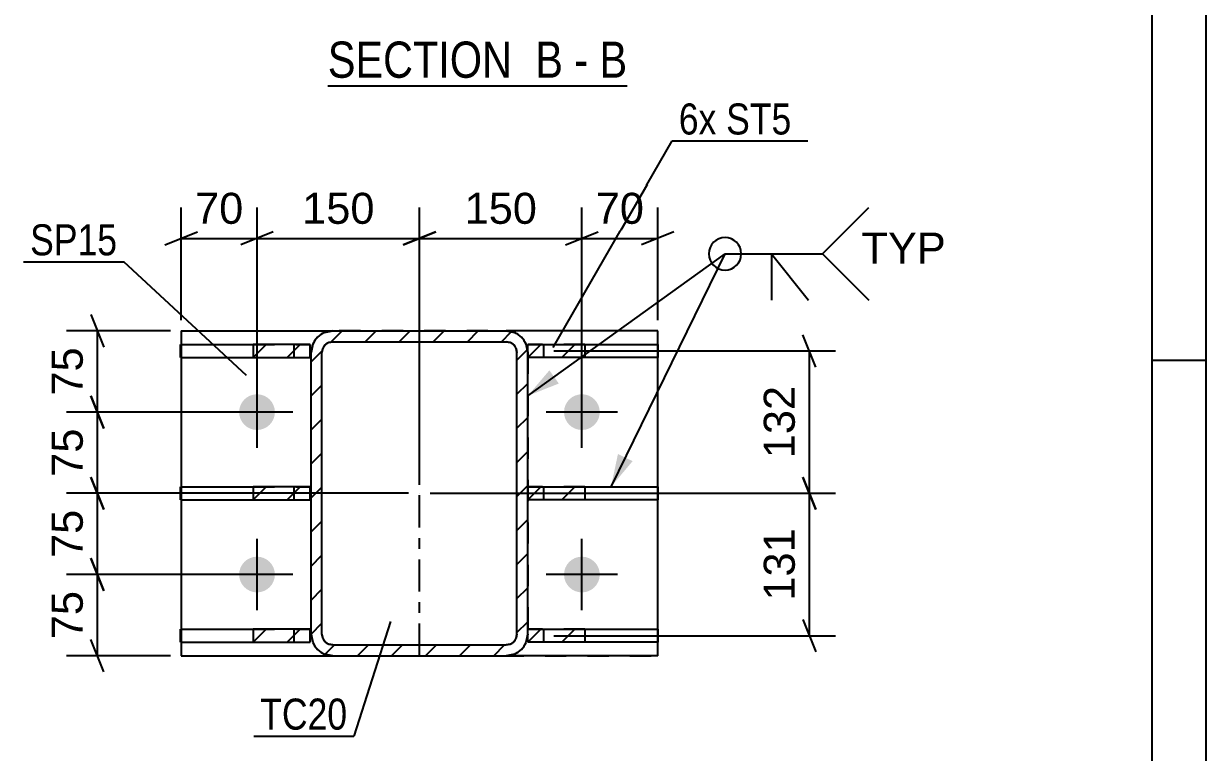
# Model space of a CAD drawing. Header units: millimetres. Extents: x -158 to 436, y -213 to 207.
# Drawn here: x 326.4 to 435.6, y 48.5 to 115.8 of the extents above; entities that cross this region are included whole.
import ezdxf

# ---------------------------------------------------------------- set-up
doc = ezdxf.new("R2010")
doc.units = ezdxf.units.MM
doc.linetypes.add('DXK_LINE_DOT2', pattern=[3.9198, 1.9599, -1.9599])
doc.linetypes.add('DXK_LINE_DOT3', pattern=[5.9187, 2.979, -0.9799, 0.9799, -0.9799])
doc.styles.add('Arial', font='ARIAL.TTF', dxfattribs={"height": 0.2})
doc.styles.add('Arial Narrow', font='ARIALN.TTF', dxfattribs={"height": 0.2})

# ---------------------------------------------------------------- blocks, each defined once
blk = doc.blocks.new('Unknown-284859241-1134')
at = {"color": 5, "linetype": 'Continuous'}
for p, q in [((435.6, -213.34), (435.6, 206.66)), ((430.6, -208.34), (430.6, 201.66)), ((435.6, 84.66), (430.6, 84.66))]:
    blk.add_line(p, q, dxfattribs=at)
blk = doc.blocks.new('Unknown-284859241-14 - 2213')
at = {"color": 6, "linetype": 'Continuous'}
blk.add_line((354.48, 110.03), (382.13, 110.03), dxfattribs=at)
at = {"color": 0, "linetype": 'Continuous'}
for points in [[(372.59, 110.78), (372.59, 114.28), (354.48, 114.28), (354.48, 110.78)], [(376.19, 110.78), (376.19, 114.28), (373.64, 114.28), (373.64, 110.78)], [(378.52, 110.78), (378.52, 114.28), (377.24, 114.28), (377.24, 110.78)], [(382.13, 110.78), (382.13, 114.28), (379.57, 114.28), (379.57, 110.78)]]:
    blk.add_wipeout(points, dxfattribs=at)
at = {"color": 7, "linetype": 'Continuous', "style": 'Arial Narrow'}
for s, p in [('SECTION ', (354.48, 110.78)), ('B', (373.64, 110.78)), ('B', (379.57, 110.78)), ('-', (377.24, 110.78))]:
    blk.add_text(s, height=3.34, dxfattribs=at).set_placement(p)
blk = doc.blocks.new('Part-284859241-7403 - 2025')
at = {"linetype": 'Continuous'}
h = blk.add_hatch(dxfattribs=at)
h.set_pattern_fill('', scale=0.7, style=0, pattern_type=0)
h.set_pattern_definition([(45, (347.5893, 84.9541), (-1.5715, 1.5715), [])])
h.paths.add_polyline_path([(347.59, 86.15), (347.59, 84.95), (352.86, 84.95), (352.86, 86.15)])
at = {"color": 2, "linetype": 'Continuous'}
for p, q in [((340.86, 86.15), (347.59, 86.15)), ((340.86, 84.95), (340.86, 86.15)), ((352.86, 86.15), (347.59, 86.15)), ((347.59, 86.15), (347.59, 84.95)), ((352.86, 84.95), (352.86, 86.15)), ((340.86, 84.95), (347.59, 84.95)), ((347.59, 84.95), (352.86, 84.95))]:
    blk.add_line(p, q, dxfattribs=at)
at = {"color": 7, "linetype": 'DXK_LINE_DOT2'}
for p, q in [((347.59, 86.15), (352.86, 86.15)), ((351.36, 84.95), (351.36, 86.15)), ((352.86, 84.95), (352.86, 86.15)), ((347.59, 84.95), (352.86, 84.95))]:
    blk.add_line(p, q, dxfattribs=at)
blk = doc.blocks.new('Part-284859241-2034 - 2025')
at = {"linetype": 'Continuous'}
h = blk.add_hatch(dxfattribs=at)
h.set_pattern_fill('', scale=0.7, style=0, pattern_type=0)
h.set_pattern_definition([(45, (352.941, 59.4036), (-1.57154, 1.57154), [])])
h.paths.add_polyline_path([(352.94, 85.4), (352.94, 59.4), (353.09, 58.64), (353.53, 57.99), (354.18, 57.56), (354.94, 57.4), (370.94, 57.4), (371.71, 57.56), (372.36, 57.99), (372.79, 58.64), (372.94, 59.4), (372.94, 85.4), (372.79, 86.17), (372.36, 86.82), (371.71, 87.25), (370.94, 87.4), (354.94, 87.4), (354.18, 87.25), (353.53, 86.82), (353.09, 86.17)])
h.paths.add_polyline_path([(354.23, 86.11), (354.56, 86.33), (354.94, 86.4), (370.94, 86.4), (371.32, 86.33), (371.65, 86.11), (371.86, 85.79), (371.94, 85.4), (371.94, 59.4), (371.86, 59.02), (371.65, 58.7), (371.32, 58.48), (370.94, 58.4), (354.94, 58.4), (354.56, 58.48), (354.23, 58.7), (354.02, 59.02), (353.94, 59.4), (353.94, 85.4), (354.02, 85.79)])
at = {"color": 7, "linetype": 'DXK_LINE_DOT2'}
for p, q in [((354.18, 87.25), (354.94, 87.4)), ((354.94, 87.4), (370.94, 87.4)), ((370.94, 87.4), (371.71, 87.25)), ((354.94, 86.4), (354.56, 86.33)), ((354.94, 86.4), (370.94, 86.4)), ((371.32, 86.33), (370.94, 86.4)), ((352.94, 85.4), (353.09, 86.17)), ((352.94, 59.4), (352.94, 85.4)), ((354.02, 85.79), (353.94, 85.4)), ((353.94, 59.4), (353.94, 85.4)), ((371.94, 85.4), (371.86, 85.79)), ((371.94, 59.4), (371.94, 85.4)), ((372.79, 86.17), (372.94, 85.4)), ((372.94, 85.4), (372.94, 59.4)), ((353.09, 58.64), (352.94, 59.4)), ((353.94, 59.4), (354.02, 59.02)), ((371.86, 59.02), (371.94, 59.4)), ((372.94, 59.4), (372.79, 58.64)), ((354.56, 58.48), (354.94, 58.4)), ((354.94, 58.4), (370.94, 58.4)), ((370.94, 58.4), (371.32, 58.48)), ((354.94, 57.4), (354.18, 57.56)), ((354.94, 57.4), (370.94, 57.4)), ((371.71, 57.56), (370.94, 57.4))]:
    blk.add_line(p, q, dxfattribs=at)
at = {"color": 2, "linetype": 'Continuous'}
for p, q in [((354.94, 87.4), (354.18, 87.25)), ((354.94, 87.4), (370.94, 87.4)), ((371.71, 87.25), (370.94, 87.4)), ((354.56, 86.33), (354.94, 86.4)), ((354.94, 86.4), (370.94, 86.4)), ((370.94, 86.4), (371.32, 86.33)), ((353.09, 86.17), (352.94, 85.4)), ((352.94, 59.4), (352.94, 85.4)), ((353.94, 85.4), (354.02, 85.79)), ((353.94, 59.4), (353.94, 85.4)), ((371.86, 85.79), (371.94, 85.4)), ((371.94, 59.4), (371.94, 85.4)), ((372.94, 85.4), (372.79, 86.17)), ((372.94, 59.4), (372.94, 85.4)), ((352.94, 59.4), (353.09, 58.64)), ((354.02, 59.02), (353.94, 59.4)), ((371.94, 59.4), (371.86, 59.02)), ((372.79, 58.64), (372.94, 59.4)), ((354.94, 58.4), (354.56, 58.48)), ((354.94, 58.4), (370.94, 58.4)), ((371.32, 58.48), (370.94, 58.4)), ((354.18, 57.56), (354.94, 57.4)), ((354.94, 57.4), (370.94, 57.4)), ((370.94, 57.4), (371.71, 57.56))]:
    blk.add_line(p, q, dxfattribs=at)
at = {"color": 7, "linetype": 'DXK_LINE_DOT3'}
blk.add_line((362.94, 72.4), (362.94, 72.4), dxfattribs=at)
at = {"color": 7, "linetype": 'DXK_LINE_DOT2'}
for centre, radius, start, end in [((354.94, 85.4), 2, 112.5, 157.5), ((354.94, 85.4), 1, 112.5, 157.5), ((370.94, 85.4), 1, 22.5, 67.5), ((370.94, 85.4), 2, 22.5, 67.5), ((354.94, 59.4), 1, 202.5, 247.5), ((370.94, 59.4), 1, 292.5, 337.5), ((354.94, 59.4), 2, 202.5, 247.5), ((370.94, 59.4), 2, 292.5, 337.5)]:
    blk.add_arc(centre, radius, start, end, dxfattribs=at)
at = {"color": 2, "linetype": 'Continuous'}
for centre, radius, start, end in [((354.94, 85.4), 2, 112.5, 157.5), ((354.94, 85.4), 1, 112.5, 157.5), ((370.94, 85.4), 1, 22.5, 67.5), ((370.94, 85.4), 2, 22.5, 67.5), ((354.94, 59.4), 1, 202.5, 247.5), ((370.94, 59.4), 1, 292.5, 337.5), ((354.94, 59.4), 2, 202.5, 247.5), ((370.94, 59.4), 2, 292.5, 337.5)]:
    blk.add_arc(centre, radius, start, end, dxfattribs=at)
blk = doc.blocks.new('Bolt-284859241-2093 - 2025')
at = {"linetype": 'Continuous'}
for points in [[(346.29, 79.9, -1), (349.59, 79.9, -1)], [(376.29, 79.9, -1), (379.59, 79.9, -1)], [(346.29, 64.9, -1), (349.59, 64.9, -1)], [(376.29, 64.9, -1), (379.59, 64.9, -1)]]:
    blk.add_hatch(color=1, dxfattribs=at).paths.add_polyline_path(points)
at = {"color": 1, "linetype": 'Continuous'}
for p, q in [((347.94, 76.6), (347.94, 83.2)), ((377.94, 76.6), (377.94, 83.2)), ((351.24, 79.9), (344.64, 79.9)), ((381.24, 79.9), (374.64, 79.9)), ((347.94, 61.6), (347.94, 68.2)), ((377.94, 61.6), (377.94, 68.2)), ((351.24, 64.9), (344.64, 64.9)), ((381.24, 64.9), (374.64, 64.9))]:
    blk.add_line(p, q, dxfattribs=at)
blk = doc.blocks.new('Part-284859241-2073 - 2025')
at = {"color": 2, "linetype": 'Continuous'}
for p, q in [((340.94, 87.4), (340.94, 86.15)), ((340.94, 87.4), (354.94, 87.4)), ((384.94, 87.4), (370.94, 87.4)), ((384.94, 57.4), (384.94, 87.4)), ((340.94, 84.95), (340.94, 73)), ((340.94, 71.8), (340.94, 59.85)), ((340.94, 58.65), (340.94, 57.4)), ((340.94, 57.4), (354.94, 57.4)), ((384.94, 57.4), (370.94, 57.4))]:
    blk.add_line(p, q, dxfattribs=at)
at = {"color": 7, "linetype": 'DXK_LINE_DOT2'}
for p, q in [((384.94, 87.4), (354.94, 87.4)), ((354.94, 87.4), (370.94, 87.4)), ((340.94, 86.15), (340.94, 84.95)), ((340.94, 73), (340.94, 71.8)), ((340.94, 59.85), (340.94, 58.65)), ((354.94, 57.4), (384.94, 57.4)), ((354.94, 57.4), (370.94, 57.4))]:
    blk.add_line(p, q, dxfattribs=at)
at = {"color": 7, "linetype": 'DXK_LINE_DOT3'}
blk.add_line((362.94, 57.4), (362.94, 87.4), dxfattribs=at)
blk = doc.blocks.new('Part-284859241-7402 - 2025')
at = {"linetype": 'Continuous'}
h = blk.add_hatch(dxfattribs=at)
h.set_pattern_fill('', scale=0.7, style=0, pattern_type=0)
h.set_pattern_definition([(45, (347.5893, 71.8041), (-1.5715, 1.5715), [])])
h.paths.add_polyline_path([(347.59, 73), (347.59, 71.8), (352.86, 71.8), (352.86, 73)])
at = {"color": 2, "linetype": 'Continuous'}
for p, q in [((340.86, 73), (347.59, 73)), ((340.86, 71.8), (340.86, 73)), ((352.86, 73), (347.59, 73)), ((347.59, 73), (347.59, 71.8)), ((352.86, 71.8), (352.86, 73)), ((340.86, 71.8), (347.59, 71.8)), ((347.59, 71.8), (352.86, 71.8))]:
    blk.add_line(p, q, dxfattribs=at)
at = {"color": 7, "linetype": 'DXK_LINE_DOT2'}
for p, q in [((347.59, 73), (352.86, 73)), ((351.36, 71.8), (351.36, 73)), ((352.86, 71.8), (352.86, 73)), ((347.59, 71.8), (352.86, 71.8))]:
    blk.add_line(p, q, dxfattribs=at)
blk = doc.blocks.new('Part-284859241-7404 - 2025')
at = {"linetype": 'Continuous'}
h = blk.add_hatch(dxfattribs=at)
h.set_pattern_fill('', scale=0.7, style=0, pattern_type=0)
h.set_pattern_definition([(45, (347.5893, 58.6541), (-1.5715, 1.5715), [])])
h.paths.add_polyline_path([(347.59, 59.85), (347.59, 58.65), (352.86, 58.65), (352.86, 59.85)])
at = {"color": 2, "linetype": 'Continuous'}
for p, q in [((340.86, 59.85), (347.59, 59.85)), ((340.86, 58.65), (340.86, 59.85)), ((352.86, 59.85), (347.59, 59.85)), ((347.59, 59.85), (347.59, 58.65)), ((352.86, 58.65), (352.86, 59.85)), ((340.86, 58.65), (347.59, 58.65)), ((347.59, 58.65), (352.86, 58.65))]:
    blk.add_line(p, q, dxfattribs=at)
at = {"color": 7, "linetype": 'DXK_LINE_DOT2'}
for p, q in [((347.59, 59.85), (352.86, 59.85)), ((351.36, 58.65), (351.36, 59.85)), ((352.86, 58.65), (352.86, 59.85)), ((347.59, 58.65), (352.86, 58.65))]:
    blk.add_line(p, q, dxfattribs=at)
blk = doc.blocks.new('Part-284859241-7405 - 2025')
at = {"linetype": 'Continuous'}
h = blk.add_hatch(dxfattribs=at)
h.set_pattern_fill('', scale=0.7, style=0, pattern_type=0)
h.set_pattern_definition([(45, (372.941, 71.8041), (-1.5715, 1.5715), [])])
h.paths.add_polyline_path([(372.94, 73), (372.94, 71.8), (378.22, 71.8), (378.22, 73)])
at = {"color": 7, "linetype": 'DXK_LINE_DOT2'}
for p, q in [((372.94, 71.8), (372.94, 73)), ((378.22, 73), (372.94, 73)), ((374.44, 71.8), (374.44, 73)), ((378.22, 71.8), (372.94, 71.8))]:
    blk.add_line(p, q, dxfattribs=at)
at = {"color": 2, "linetype": 'Continuous'}
for p, q in [((372.94, 71.8), (372.94, 73)), ((372.94, 73), (378.22, 73)), ((378.22, 73), (384.94, 73)), ((378.22, 73), (378.22, 71.8)), ((384.94, 73), (384.94, 71.8)), ((378.22, 71.8), (372.94, 71.8)), ((384.94, 71.8), (378.22, 71.8))]:
    blk.add_line(p, q, dxfattribs=at)
blk = doc.blocks.new('Part-284859241-7406 - 2025')
at = {"linetype": 'Continuous'}
h = blk.add_hatch(dxfattribs=at)
h.set_pattern_fill('', scale=0.7, style=0, pattern_type=0)
h.set_pattern_definition([(45, (372.941, 84.9541), (-1.5715, 1.5715), [])])
h.paths.add_polyline_path([(372.94, 86.15), (372.94, 84.95), (378.22, 84.95), (378.22, 86.15)])
at = {"color": 7, "linetype": 'DXK_LINE_DOT2'}
for p, q in [((372.94, 84.95), (372.94, 86.15)), ((378.22, 86.15), (372.94, 86.15)), ((374.44, 84.95), (374.44, 86.15)), ((378.22, 84.95), (372.94, 84.95))]:
    blk.add_line(p, q, dxfattribs=at)
at = {"color": 2, "linetype": 'Continuous'}
for p, q in [((372.94, 84.95), (372.94, 86.15)), ((372.94, 86.15), (378.22, 86.15)), ((378.22, 86.15), (384.94, 86.15)), ((378.22, 86.15), (378.22, 84.95)), ((384.94, 86.15), (384.94, 84.95)), ((378.22, 84.95), (372.94, 84.95)), ((384.94, 84.95), (378.22, 84.95))]:
    blk.add_line(p, q, dxfattribs=at)
blk = doc.blocks.new('Part-284859241-7407 - 2025')
at = {"linetype": 'Continuous'}
h = blk.add_hatch(dxfattribs=at)
h.set_pattern_fill('', scale=0.7, style=0, pattern_type=0)
h.set_pattern_definition([(45, (372.941, 58.6541), (-1.5715, 1.5715), [])])
h.paths.add_polyline_path([(372.94, 59.85), (372.94, 58.65), (378.22, 58.65), (378.22, 59.85)])
at = {"color": 7, "linetype": 'DXK_LINE_DOT2'}
for p, q in [((372.94, 58.65), (372.94, 59.85)), ((378.22, 59.85), (372.94, 59.85)), ((374.44, 58.65), (374.44, 59.85)), ((378.22, 58.65), (372.94, 58.65))]:
    blk.add_line(p, q, dxfattribs=at)
at = {"color": 2, "linetype": 'Continuous'}
for p, q in [((372.94, 58.65), (372.94, 59.85)), ((372.94, 59.85), (378.22, 59.85)), ((378.22, 59.85), (384.94, 59.85)), ((378.22, 59.85), (378.22, 58.65)), ((384.94, 59.85), (384.94, 58.65)), ((378.22, 58.65), (372.94, 58.65)), ((384.94, 58.65), (378.22, 58.65))]:
    blk.add_line(p, q, dxfattribs=at)
blk = doc.blocks.new('StraightDimension-284859241-2139 - 2025')
at = {"color": 7, "linetype": 'Continuous'}
for p, q in [((332.6, 66.4), (333.8, 63.4)), ((346.94, 64.9), (330.35, 64.9)), ((333.2, 57.4), (333.2, 64.9)), ((333.8, 55.9), (332.6, 58.9)), ((339.94, 57.4), (330.35, 57.4))]:
    blk.add_line(p, q, dxfattribs=at)
at = {"color": 0}
blk.add_wipeout([(332.45, 63.98), (328.25, 63.98), (328.25, 58.33), (332.45, 58.33)], dxfattribs=at)
at = {"color": 3, "style": 'Arial'}
blk.add_text('75', height=2.865, rotation=90.0002, dxfattribs=at).set_placement((331.85, 58.93))
blk = doc.blocks.new('StraightDimension-284859241-2182 - 2025')
at = {"color": 7, "linetype": 'Continuous'}
for p, q in [((340.94, 88.4), (340.94, 98.79)), ((347.94, 80.9), (347.94, 98.79)), ((339.44, 95.34), (342.44, 96.54)), ((349.44, 96.54), (346.44, 95.34)), ((340.94, 95.94), (347.94, 95.94))]:
    blk.add_line(p, q, dxfattribs=at)
at = {"color": 0}
blk.add_wipeout([(347.26, 96.69), (347.26, 100.89), (341.62, 100.89), (341.62, 96.69)], dxfattribs=at)
at = {"color": 3, "style": 'Arial'}
blk.add_text('70', height=2.865, dxfattribs=at).set_placement((342.22, 97.29))
blk = doc.blocks.new('StraightDimension-284859241-2171 - 2025')
at = {"color": 7, "linetype": 'Continuous'}
for p, q in [((347.94, 80.9), (347.94, 98.79)), ((362.94, 73.4), (362.94, 98.79)), ((349.44, 96.54), (346.44, 95.34)), ((361.44, 95.34), (364.44, 96.54)), ((347.94, 95.94), (362.94, 95.94))]:
    blk.add_line(p, q, dxfattribs=at)
at = {"color": 0}
blk.add_wipeout([(359.38, 96.69), (359.38, 100.89), (351.51, 100.89), (351.51, 96.69)], dxfattribs=at)
at = {"color": 3, "style": 'Arial'}
blk.add_text('150', height=2.865, dxfattribs=at).set_placement((352.11, 97.29))
blk = doc.blocks.new('StraightDimension-284859241-2107 - 2025')
at = {"color": 7, "linetype": 'Continuous'}
for p, q in [((332.6, 88.9), (333.8, 85.9)), ((339.94, 87.4), (330.35, 87.4)), ((333.2, 79.9), (333.2, 87.4)), ((333.8, 78.4), (332.6, 81.4)), ((346.94, 79.9), (330.35, 79.9))]:
    blk.add_line(p, q, dxfattribs=at)
at = {"color": 0}
blk.add_wipeout([(332.45, 86.48), (328.25, 86.48), (328.25, 80.83), (332.45, 80.83)], dxfattribs=at)
at = {"color": 3, "style": 'Arial'}
blk.add_text('75', height=2.865, rotation=90.0002, dxfattribs=at).set_placement((331.85, 81.43))
blk = doc.blocks.new('StraightDimension-284859241-2117 - 2025')
at = {"color": 7, "linetype": 'Continuous'}
for p, q in [((332.6, 81.4), (333.8, 78.4)), ((346.94, 79.9), (330.35, 79.9)), ((333.2, 72.4), (333.2, 79.9)), ((333.8, 70.9), (332.6, 73.9)), ((361.94, 72.4), (330.35, 72.4))]:
    blk.add_line(p, q, dxfattribs=at)
at = {"color": 0}
blk.add_wipeout([(332.45, 78.98), (328.25, 78.98), (328.25, 73.33), (332.45, 73.33)], dxfattribs=at)
at = {"color": 3, "style": 'Arial'}
blk.add_text('75', height=2.865, rotation=90.0002, dxfattribs=at).set_placement((331.85, 73.93))
blk = doc.blocks.new('StraightDimension-284859241-2128 - 2025')
at = {"color": 7, "linetype": 'Continuous'}
for p, q in [((332.6, 73.9), (333.8, 70.9)), ((361.94, 72.4), (330.35, 72.4)), ((333.2, 64.9), (333.2, 72.4)), ((333.8, 63.4), (332.6, 66.4)), ((346.94, 64.9), (330.35, 64.9))]:
    blk.add_line(p, q, dxfattribs=at)
at = {"color": 0}
blk.add_wipeout([(332.45, 71.48), (328.25, 71.48), (328.25, 65.83), (332.45, 65.83)], dxfattribs=at)
at = {"color": 3, "style": 'Arial'}
blk.add_text('75', height=2.865, rotation=90.0002, dxfattribs=at).set_placement((331.85, 66.43))
blk = doc.blocks.new('StraightDimension-284859241-2150 - 2025')
at = {"color": 7, "linetype": 'Continuous'}
for p, q in [((377.94, 80.9), (377.94, 98.79)), ((384.94, 88.4), (384.94, 98.79)), ((376.44, 95.34), (379.44, 96.54)), ((386.44, 96.54), (383.44, 95.34)), ((377.94, 95.94), (384.94, 95.94))]:
    blk.add_line(p, q, dxfattribs=at)
at = {"color": 0}
blk.add_wipeout([(384.26, 96.69), (384.26, 100.89), (378.62, 100.89), (378.62, 96.69)], dxfattribs=at)
at = {"color": 3, "style": 'Arial'}
blk.add_text('70', height=2.865, dxfattribs=at).set_placement((379.22, 97.29))
blk = doc.blocks.new('StraightDimension-284859241-2160 - 2025')
at = {"color": 7, "linetype": 'Continuous'}
for p, q in [((362.94, 73.4), (362.94, 98.79)), ((377.94, 80.9), (377.94, 98.79)), ((364.44, 96.54), (361.44, 95.34)), ((376.44, 95.34), (379.44, 96.54)), ((362.94, 95.94), (377.94, 95.94))]:
    blk.add_line(p, q, dxfattribs=at)
at = {"color": 0}
blk.add_wipeout([(374.38, 96.69), (374.38, 100.89), (366.51, 100.89), (366.51, 96.69)], dxfattribs=at)
at = {"color": 3, "style": 'Arial'}
blk.add_text('150', height=2.865, dxfattribs=at).set_placement((367.11, 97.29))
blk = doc.blocks.new('StraightDimension-284859241-8473 - 2025')
at = {"color": 7, "linetype": 'Continuous'}
for p, q in [((399.55, 84.05), (398.35, 87.05)), ((375.36, 85.55), (401.35, 85.55)), ((398.95, 72.4), (398.95, 85.55)), ((398.35, 73.9), (399.55, 70.9)), ((363.94, 72.4), (401.35, 72.4))]:
    blk.add_line(p, q, dxfattribs=at)
at = {"color": 0}
blk.add_wipeout([(398.2, 82.91), (394, 82.91), (394, 75.04), (398.2, 75.04)], dxfattribs=at)
at = {"color": 3, "style": 'Arial'}
blk.add_text('132', height=2.865, rotation=90.0002, dxfattribs=at).set_placement((397.6, 75.64))
blk = doc.blocks.new('StraightDimension-284859241-8474 - 2025')
at = {"color": 7, "linetype": 'Continuous'}
for p, q in [((399.55, 70.9), (398.35, 73.9)), ((363.94, 72.4), (401.35, 72.4)), ((398.95, 59.25), (398.95, 72.4)), ((398.35, 60.75), (399.55, 57.75)), ((375.36, 59.25), (401.35, 59.25))]:
    blk.add_line(p, q, dxfattribs=at)
at = {"color": 0}
blk.add_wipeout([(398.2, 69.76), (394, 69.76), (394, 61.89), (398.2, 61.89)], dxfattribs=at)
at = {"color": 3, "style": 'Arial'}
blk.add_text('131', height=2.865, rotation=90.0002, dxfattribs=at).set_placement((397.6, 62.49))
blk = doc.blocks.new('Mark-284859241-2030 - 2025')
at = {"color": 30, "linetype": 'Continuous'}
for p in [(360.26, 60.57), (347.64, 49.98)]:
    blk.add_line(p, (356.87, 49.98), dxfattribs=at)
at = {"color": 0}
blk.add_wipeout([(356.27, 50.58), (356.27, 53.58), (348.24, 53.58), (348.24, 50.58)], dxfattribs=at)
blk.add_wipeout([(356.27, 50.58), (356.27, 53.58), (348.24, 53.58), (348.24, 50.58)], dxfattribs=at)
at = {"color": 3, "style": 'Arial Narrow'}
blk.add_text('TC20', height=2.863, dxfattribs=at).set_placement((348.24, 50.58))
blk = doc.blocks.new('Mark-284859241-2069 - 2025')
at = {"color": 30, "linetype": 'Continuous'}
for p in [(326.39, 93.78), (346.97, 83.28)]:
    blk.add_line(p, (335.63, 93.78), dxfattribs=at)
at = {"color": 0}
blk.add_wipeout([(335.03, 94.38), (335.03, 97.38), (326.99, 97.38), (326.99, 94.38)], dxfattribs=at)
blk.add_wipeout([(335.03, 94.38), (335.03, 97.38), (326.99, 97.38), (326.99, 94.38)], dxfattribs=at)
at = {"color": 3, "style": 'Arial Narrow'}
blk.add_text('SP15', height=2.863, dxfattribs=at).set_placement((326.99, 94.38))
blk = doc.blocks.new('WeldMark-284859241-8515 - 2025')
at = {"linetype": 'Continuous'}
for points in [[(375.81, 82.54), (372.94, 81.4), (374.94, 83.76)], [(382.62, 75.37), (380.63, 73), (381.27, 76.03)], [(382.62, 75.37), (380.63, 73), (381.27, 76.03)]]:
    blk.add_hatch(color=30, dxfattribs=at).paths.add_polyline_path(points)
at = {"color": 30, "linetype": 'Continuous'}
for p, q in [((372.94, 81.4), (391.16, 94.52)), ((380.63, 73), (391.16, 94.52)), ((380.63, 73), (391.16, 94.52)), ((391.16, 94.52), (400.16, 94.52))]:
    blk.add_line(p, q, dxfattribs=at)
at = {"color": 3, "linetype": 'Continuous'}
for q in [(398.87, 90.23), (395.45, 90.23)]:
    blk.add_line((395.45, 94.52), q, dxfattribs=at)
for start, end in [(90, 270), (270, 90)]:
    blk.add_arc((391.16, 94.52), 1.5, start, end, dxfattribs=at)
at = {"color": 0, "linetype": 'Continuous'}
blk.add_wipeout([(411.53, 93.62), (411.53, 96.62), (403.76, 96.62), (403.76, 93.62)], dxfattribs=at)
blk.add_wipeout([(411.53, 93.62), (411.53, 96.62), (403.76, 96.62), (403.76, 93.62)], dxfattribs=at)
at = {"color": 3, "linetype": 'Continuous'}
for q in [(404.45, 98.81), (404.45, 90.23)]:
    blk.add_line((400.16, 94.52), q, dxfattribs=at)
at = {"color": 3, "linetype": 'Continuous', "style": 'Arial'}
blk.add_text('TYP', height=2.865, dxfattribs=at).set_placement((403.76, 93.62))
blk = doc.blocks.new('MarkSet-284859241-9357 - 2025')
at = {"color": 30, "linetype": 'Continuous'}
for p, q in [((375.29, 85.88), (386.29, 104.94)), ((386.29, 104.94), (398.79, 104.94))]:
    blk.add_line(p, q, dxfattribs=at)
at = {"color": 0}
for points in [[(390.36, 105.54), (390.36, 108.54), (386.89, 108.54), (386.89, 105.54)], [(397.29, 105.54), (397.29, 108.54), (391.26, 108.54), (391.26, 105.54)]]:
    blk.add_wipeout(points, dxfattribs=at)
for points in [[(390.36, 105.54), (390.36, 108.54), (386.89, 108.54), (386.89, 105.54)], [(397.29, 105.54), (397.29, 108.54), (391.26, 108.54), (391.26, 105.54)]]:
    blk.add_wipeout(points, dxfattribs=at)
at = {"color": 3, "style": 'Arial Narrow'}
for s, p in [('6x', (386.89, 105.54)), ('ST5', (391.26, 105.54))]:
    blk.add_text(s, height=2.863, dxfattribs=at).set_placement(p)

msp = doc.modelspace()

# ---------------------------------------------------------------- block references
for name in ['Unknown-284859241-1134', 'Part-284859241-2073 - 2025', 'Part-284859241-2034 - 2025', 'Part-284859241-7403 - 2025', 'Part-284859241-7406 - 2025', 'Bolt-284859241-2093 - 2025', 'Part-284859241-7402 - 2025', 'Part-284859241-7405 - 2025', 'Part-284859241-7404 - 2025', 'Part-284859241-7407 - 2025']:
    msp.add_blockref(name, (0, 0))

# ---------------------------------------------------------------- next in the draw order: block references
for name in ['Unknown-284859241-14 - 2213', 'StraightDimension-284859241-2182 - 2025', 'StraightDimension-284859241-2150 - 2025', 'StraightDimension-284859241-2139 - 2025', 'Mark-284859241-2030 - 2025']:
    msp.add_blockref(name, (0, 0))

# ---------------------------------------------------------------- next in the draw order: block references
msp.add_blockref('StraightDimension-284859241-2171 - 2025', (0, 0))

# ---------------------------------------------------------------- next in the draw order: block references
msp.add_blockref('StraightDimension-284859241-2107 - 2025', (0, 0))

# ---------------------------------------------------------------- next in the draw order: block references
for name in ['Mark-284859241-2069 - 2025', 'StraightDimension-284859241-2117 - 2025']:
    msp.add_blockref(name, (0, 0))

# ---------------------------------------------------------------- next in the draw order: block references
msp.add_blockref('StraightDimension-284859241-2128 - 2025', (0, 0))

# ---------------------------------------------------------------- next in the draw order: block references
msp.add_blockref('StraightDimension-284859241-2160 - 2025', (0, 0))

# ---------------------------------------------------------------- next in the draw order: block references
msp.add_blockref('StraightDimension-284859241-8473 - 2025', (0, 0))

# ---------------------------------------------------------------- next in the draw order: block references
msp.add_blockref('StraightDimension-284859241-8474 - 2025', (0, 0))

# ---------------------------------------------------------------- next in the draw order: block references
msp.add_blockref('WeldMark-284859241-8515 - 2025', (0, 0))

# ---------------------------------------------------------------- next in the draw order: block references
msp.add_blockref('MarkSet-284859241-9357 - 2025', (0, 0))

doc.saveas('drawing.dxf')
